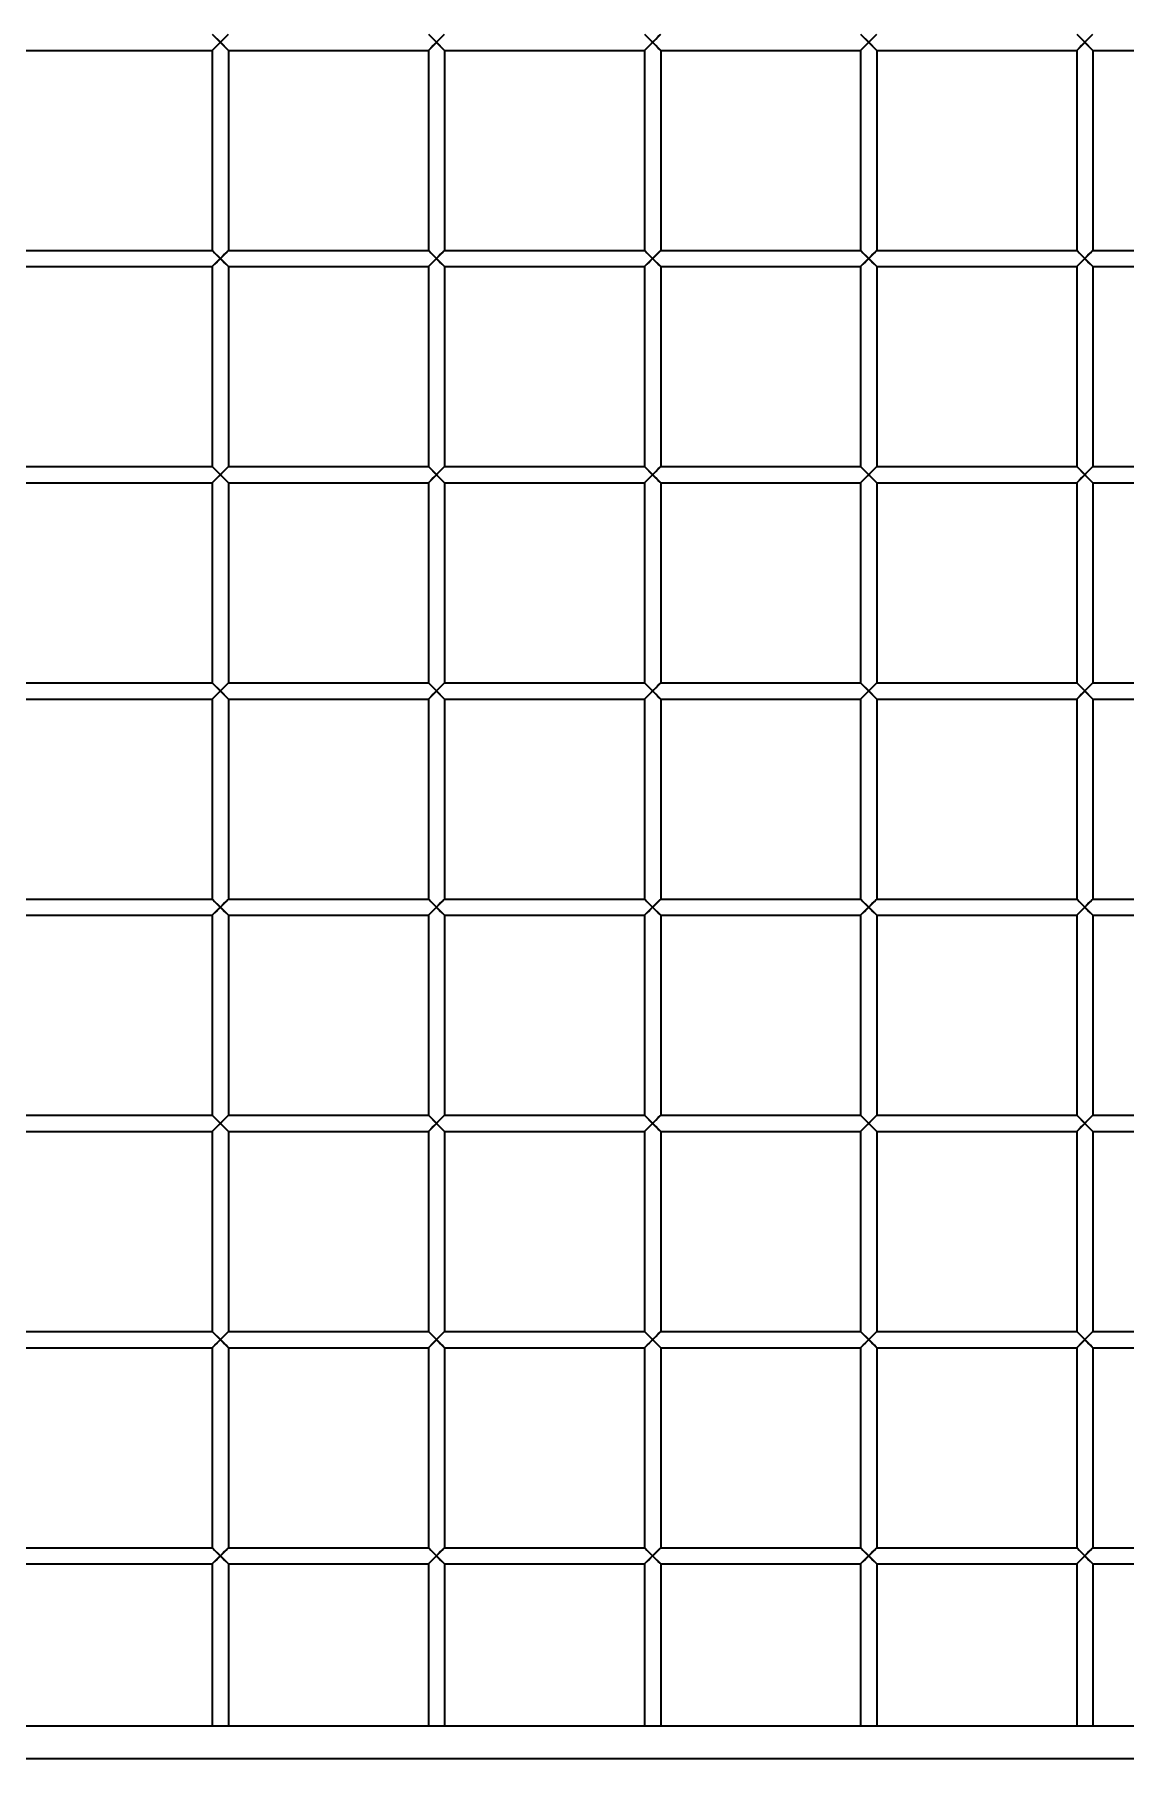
# Model space of a CAD drawing. Header units: millimetres. Extents: x 32496 to 166256, y 3504 to 23939.
# Drawn here: x 145413.8 to 145615.7, y 13588.8 to 13907.8 of the extents above; entities that cross this region are included whole.
import ezdxf

# ---------------------------------------------------------------- set-up
doc = ezdxf.new("R2010")
doc.units = ezdxf.units.MM
doc.layers.get('0').update_dxf_attribs({"lineweight": 35})

# ---------------------------------------------------------------- blocks, each defined once
blk = doc.blocks.new('8-1250')
at = {"linetype": 'Continuous'}
for p, q in [((-3149.63, -33001.79), (-3146.63, -32998.79)), ((-3149.63, -32998.79), (-3148.13, -33000.29)), ((-3146.63, -33001.79), (-3148.13, -33000.29)), ((-3109.63, -33001.79), (-3106.63, -32998.79)), ((-3109.63, -32998.79), (-3108.13, -33000.29)), ((-3106.63, -33001.79), (-3108.13, -33000.29)), ((-3069.63, -33001.79), (-3066.63, -32998.79)), ((-3069.63, -32998.79), (-3068.13, -33000.29)), ((-3066.63, -33001.79), (-3068.13, -33000.29)), ((-3029.63, -33001.79), (-3026.63, -32998.79)), ((-3029.63, -32998.79), (-3028.13, -33000.29)), ((-3026.63, -33001.79), (-3028.13, -33000.29)), ((-2989.63, -33001.79), (-2986.63, -32998.79)), ((-2989.63, -32998.79), (-2988.13, -33000.29)), ((-2986.63, -33001.79), (-2988.13, -33000.29)), ((-3186.63, -33001.79), (-3149.63, -33001.79)), ((-3149.63, -33001.79), (-3149.63, -33038.79)), ((-3146.63, -33001.79), (-3146.63, -33038.79)), ((-3146.63, -33001.79), (-3109.63, -33001.79)), ((-3109.63, -33001.79), (-3109.63, -33038.79)), ((-3106.63, -33001.79), (-3106.63, -33038.79)), ((-3106.63, -33001.79), (-3069.63, -33001.79)), ((-3069.63, -33001.79), (-3069.63, -33038.79)), ((-3066.63, -33001.79), (-3066.63, -33038.79)), ((-3066.63, -33001.79), (-3029.63, -33001.79)), ((-3029.63, -33001.79), (-3029.63, -33038.79)), ((-3026.63, -33001.79), (-3026.63, -33038.79)), ((-3026.63, -33001.79), (-2989.63, -33001.79)), ((-2989.63, -33001.79), (-2989.63, -33038.79)), ((-2986.63, -33001.79), (-2986.63, -33038.79)), ((-2986.63, -33001.79), (-2949.63, -33001.79)), ((-3186.63, -33038.79), (-3149.63, -33038.79)), ((-3149.63, -33041.79), (-3146.63, -33038.79)), ((-3149.63, -33038.79), (-3148.13, -33040.29)), ((-3146.63, -33038.79), (-3109.63, -33038.79)), ((-3109.63, -33041.79), (-3106.63, -33038.79)), ((-3109.63, -33038.79), (-3108.13, -33040.29)), ((-3106.63, -33038.79), (-3069.63, -33038.79)), ((-3069.63, -33041.79), (-3066.63, -33038.79)), ((-3069.63, -33038.79), (-3068.13, -33040.29)), ((-3066.63, -33038.79), (-3029.63, -33038.79)), ((-3029.63, -33041.79), (-3026.63, -33038.79)), ((-3029.63, -33038.79), (-3028.13, -33040.29)), ((-3026.63, -33038.79), (-2989.63, -33038.79)), ((-2989.63, -33041.79), (-2986.63, -33038.79)), ((-2989.63, -33038.79), (-2988.13, -33040.29)), ((-2986.63, -33038.79), (-2949.63, -33038.79)), ((-3186.63, -33041.79), (-3149.63, -33041.79)), ((-3149.63, -33041.79), (-3149.63, -33078.79)), ((-3146.63, -33041.79), (-3148.13, -33040.29)), ((-3146.63, -33041.79), (-3146.63, -33078.79)), ((-3146.63, -33041.79), (-3109.63, -33041.79)), ((-3109.63, -33041.79), (-3109.63, -33078.79)), ((-3106.63, -33041.79), (-3108.13, -33040.29)), ((-3106.63, -33041.79), (-3106.63, -33078.79)), ((-3106.63, -33041.79), (-3069.63, -33041.79)), ((-3069.63, -33041.79), (-3069.63, -33078.79)), ((-3066.63, -33041.79), (-3068.13, -33040.29)), ((-3066.63, -33041.79), (-3066.63, -33078.79)), ((-3066.63, -33041.79), (-3029.63, -33041.79)), ((-3029.63, -33041.79), (-3029.63, -33078.79)), ((-3026.63, -33041.79), (-3028.13, -33040.29)), ((-3026.63, -33041.79), (-3026.63, -33078.79)), ((-3026.63, -33041.79), (-2989.63, -33041.79)), ((-2989.63, -33041.79), (-2989.63, -33078.79)), ((-2986.63, -33041.79), (-2988.13, -33040.29)), ((-2986.63, -33041.79), (-2986.63, -33078.79)), ((-2986.63, -33041.79), (-2949.63, -33041.79)), ((-3186.63, -33078.79), (-3149.63, -33078.79)), ((-3149.63, -33081.79), (-3146.63, -33078.79)), ((-3149.63, -33078.79), (-3148.13, -33080.29)), ((-3146.63, -33081.79), (-3148.13, -33080.29)), ((-3146.63, -33078.79), (-3109.63, -33078.79)), ((-3109.63, -33081.79), (-3106.63, -33078.79)), ((-3109.63, -33078.79), (-3108.13, -33080.29)), ((-3106.63, -33081.79), (-3108.13, -33080.29)), ((-3106.63, -33078.79), (-3069.63, -33078.79)), ((-3069.63, -33081.79), (-3066.63, -33078.79)), ((-3069.63, -33078.79), (-3068.13, -33080.29)), ((-3066.63, -33081.79), (-3068.13, -33080.29)), ((-3066.63, -33078.79), (-3029.63, -33078.79)), ((-3029.63, -33081.79), (-3026.63, -33078.79)), ((-3029.63, -33078.79), (-3028.13, -33080.29)), ((-3026.63, -33081.79), (-3028.13, -33080.29)), ((-3026.63, -33078.79), (-2989.63, -33078.79)), ((-2989.63, -33081.79), (-2986.63, -33078.79)), ((-2989.63, -33078.79), (-2988.13, -33080.29)), ((-2986.63, -33081.79), (-2988.13, -33080.29)), ((-2986.63, -33078.79), (-2949.63, -33078.79)), ((-3186.63, -33081.79), (-3149.63, -33081.79)), ((-3149.63, -33081.79), (-3149.63, -33118.79)), ((-3146.63, -33081.79), (-3146.63, -33118.79)), ((-3146.63, -33081.79), (-3109.63, -33081.79)), ((-3109.63, -33081.79), (-3109.63, -33118.79)), ((-3106.63, -33081.79), (-3106.63, -33118.79)), ((-3106.63, -33081.79), (-3069.63, -33081.79)), ((-3069.63, -33081.79), (-3069.63, -33118.79)), ((-3066.63, -33081.79), (-3066.63, -33118.79)), ((-3066.63, -33081.79), (-3029.63, -33081.79)), ((-3029.63, -33081.79), (-3029.63, -33118.79)), ((-3026.63, -33081.79), (-3026.63, -33118.79)), ((-3026.63, -33081.79), (-2989.63, -33081.79)), ((-2989.63, -33081.79), (-2989.63, -33118.79)), ((-2986.63, -33081.79), (-2986.63, -33118.79)), ((-2986.63, -33081.79), (-2949.63, -33081.79)), ((-3186.63, -33118.79), (-3149.63, -33118.79)), ((-3149.63, -33121.79), (-3146.63, -33118.79)), ((-3149.63, -33118.79), (-3148.13, -33120.29)), ((-3146.63, -33118.79), (-3109.63, -33118.79)), ((-3109.63, -33121.79), (-3106.63, -33118.79)), ((-3109.63, -33118.79), (-3108.13, -33120.29)), ((-3106.63, -33118.79), (-3069.63, -33118.79)), ((-3069.63, -33121.79), (-3066.63, -33118.79)), ((-3069.63, -33118.79), (-3068.13, -33120.29)), ((-3066.63, -33118.79), (-3029.63, -33118.79)), ((-3029.63, -33121.79), (-3026.63, -33118.79)), ((-3029.63, -33118.79), (-3028.13, -33120.29)), ((-3026.63, -33118.79), (-2989.63, -33118.79)), ((-2989.63, -33121.79), (-2986.63, -33118.79)), ((-2989.63, -33118.79), (-2988.13, -33120.29)), ((-2986.63, -33118.79), (-2949.63, -33118.79)), ((-3186.63, -33121.79), (-3149.63, -33121.79)), ((-3149.63, -33121.79), (-3149.63, -33158.79)), ((-3146.63, -33121.79), (-3148.13, -33120.29)), ((-3146.63, -33121.79), (-3146.63, -33158.79)), ((-3146.63, -33121.79), (-3109.63, -33121.79)), ((-3109.63, -33121.79), (-3109.63, -33158.79)), ((-3106.63, -33121.79), (-3108.13, -33120.29)), ((-3106.63, -33121.79), (-3106.63, -33158.79)), ((-3106.63, -33121.79), (-3069.63, -33121.79)), ((-3069.63, -33121.79), (-3069.63, -33158.79)), ((-3066.63, -33121.79), (-3068.13, -33120.29)), ((-3066.63, -33121.79), (-3066.63, -33158.79)), ((-3066.63, -33121.79), (-3029.63, -33121.79)), ((-3029.63, -33121.79), (-3029.63, -33158.79)), ((-3026.63, -33121.79), (-3028.13, -33120.29)), ((-3026.63, -33121.79), (-3026.63, -33158.79)), ((-3026.63, -33121.79), (-2989.63, -33121.79)), ((-2989.63, -33121.79), (-2989.63, -33158.79)), ((-2986.63, -33121.79), (-2988.13, -33120.29)), ((-2986.63, -33121.79), (-2986.63, -33158.79)), ((-2986.63, -33121.79), (-2949.63, -33121.79)), ((-3186.63, -33158.79), (-3149.63, -33158.79)), ((-3149.63, -33161.79), (-3146.63, -33158.79)), ((-3149.63, -33158.79), (-3148.13, -33160.29)), ((-3146.63, -33161.79), (-3148.13, -33160.29)), ((-3146.63, -33158.79), (-3109.63, -33158.79)), ((-3109.63, -33161.79), (-3106.63, -33158.79)), ((-3109.63, -33158.79), (-3108.13, -33160.29)), ((-3106.63, -33161.79), (-3108.13, -33160.29)), ((-3106.63, -33158.79), (-3069.63, -33158.79)), ((-3069.63, -33161.79), (-3066.63, -33158.79)), ((-3069.63, -33158.79), (-3068.13, -33160.29)), ((-3066.63, -33161.79), (-3068.13, -33160.29)), ((-3066.63, -33158.79), (-3029.63, -33158.79)), ((-3029.63, -33161.79), (-3026.63, -33158.79)), ((-3029.63, -33158.79), (-3028.13, -33160.29)), ((-3026.63, -33161.79), (-3028.13, -33160.29)), ((-3026.63, -33158.79), (-2989.63, -33158.79)), ((-2989.63, -33161.79), (-2986.63, -33158.79)), ((-2989.63, -33158.79), (-2988.13, -33160.29)), ((-2986.63, -33161.79), (-2988.13, -33160.29)), ((-2986.63, -33158.79), (-2949.63, -33158.79)), ((-3186.63, -33161.79), (-3149.63, -33161.79)), ((-3149.63, -33161.79), (-3149.63, -33198.79)), ((-3146.63, -33161.79), (-3146.63, -33198.79)), ((-3146.63, -33161.79), (-3109.63, -33161.79)), ((-3109.63, -33161.79), (-3109.63, -33198.79)), ((-3106.63, -33161.79), (-3106.63, -33198.79)), ((-3106.63, -33161.79), (-3069.63, -33161.79)), ((-3069.63, -33161.79), (-3069.63, -33198.79)), ((-3066.63, -33161.79), (-3066.63, -33198.79)), ((-3066.63, -33161.79), (-3029.63, -33161.79)), ((-3029.63, -33161.79), (-3029.63, -33198.79)), ((-3026.63, -33161.79), (-3026.63, -33198.79)), ((-3026.63, -33161.79), (-2989.63, -33161.79)), ((-2989.63, -33161.79), (-2989.63, -33198.79)), ((-2986.63, -33161.79), (-2986.63, -33198.79)), ((-2986.63, -33161.79), (-2949.63, -33161.79)), ((-3186.63, -33198.79), (-3149.63, -33198.79)), ((-3186.63, -33201.79), (-3149.63, -33201.79)), ((-3149.63, -33201.79), (-3146.63, -33198.79)), ((-3149.63, -33198.79), (-3148.13, -33200.29)), ((-3149.63, -33201.79), (-3149.63, -33238.79)), ((-3146.63, -33201.79), (-3148.13, -33200.29)), ((-3146.63, -33198.79), (-3109.63, -33198.79)), ((-3146.63, -33201.79), (-3146.63, -33238.79)), ((-3146.63, -33201.79), (-3109.63, -33201.79)), ((-3109.63, -33201.79), (-3106.63, -33198.79)), ((-3109.63, -33198.79), (-3108.13, -33200.29)), ((-3109.63, -33201.79), (-3109.63, -33238.79)), ((-3106.63, -33201.79), (-3108.13, -33200.29)), ((-3106.63, -33198.79), (-3069.63, -33198.79)), ((-3106.63, -33201.79), (-3106.63, -33238.79)), ((-3106.63, -33201.79), (-3069.63, -33201.79)), ((-3069.63, -33201.79), (-3066.63, -33198.79)), ((-3069.63, -33198.79), (-3068.13, -33200.29)), ((-3069.63, -33201.79), (-3069.63, -33238.79)), ((-3066.63, -33201.79), (-3068.13, -33200.29)), ((-3066.63, -33198.79), (-3029.63, -33198.79)), ((-3066.63, -33201.79), (-3066.63, -33238.79)), ((-3066.63, -33201.79), (-3029.63, -33201.79)), ((-3029.63, -33201.79), (-3026.63, -33198.79)), ((-3029.63, -33198.79), (-3028.13, -33200.29)), ((-3029.63, -33201.79), (-3029.63, -33238.79)), ((-3026.63, -33201.79), (-3028.13, -33200.29)), ((-3026.63, -33198.79), (-2989.63, -33198.79)), ((-3026.63, -33201.79), (-3026.63, -33238.79)), ((-3026.63, -33201.79), (-2989.63, -33201.79)), ((-2989.63, -33201.79), (-2986.63, -33198.79)), ((-2989.63, -33198.79), (-2988.13, -33200.29)), ((-2989.63, -33201.79), (-2989.63, -33238.79)), ((-2986.63, -33201.79), (-2988.13, -33200.29)), ((-2986.63, -33198.79), (-2949.63, -33198.79)), ((-2986.63, -33201.79), (-2986.63, -33238.79)), ((-2986.63, -33201.79), (-2949.63, -33201.79)), ((-3186.63, -33238.79), (-3149.63, -33238.79)), ((-3149.63, -33241.79), (-3146.63, -33238.79)), ((-3149.63, -33238.79), (-3148.13, -33240.29)), ((-3146.63, -33238.79), (-3109.63, -33238.79)), ((-3109.63, -33241.79), (-3106.63, -33238.79)), ((-3109.63, -33238.79), (-3108.13, -33240.29)), ((-3106.63, -33238.79), (-3069.63, -33238.79)), ((-3069.63, -33241.79), (-3066.63, -33238.79)), ((-3069.63, -33238.79), (-3068.13, -33240.29)), ((-3066.63, -33238.79), (-3029.63, -33238.79)), ((-3029.63, -33241.79), (-3026.63, -33238.79)), ((-3029.63, -33238.79), (-3028.13, -33240.29)), ((-3026.63, -33238.79), (-2989.63, -33238.79)), ((-2989.63, -33241.79), (-2986.63, -33238.79)), ((-2989.63, -33238.79), (-2988.13, -33240.29)), ((-2986.63, -33238.79), (-2949.63, -33238.79)), ((-3186.63, -33241.79), (-3149.63, -33241.79)), ((-3149.63, -33241.79), (-3149.63, -33278.79)), ((-3146.63, -33241.79), (-3148.13, -33240.29)), ((-3146.63, -33241.79), (-3146.63, -33278.79)), ((-3146.63, -33241.79), (-3109.63, -33241.79)), ((-3109.63, -33241.79), (-3109.63, -33278.79)), ((-3106.63, -33241.79), (-3108.13, -33240.29)), ((-3106.63, -33241.79), (-3106.63, -33278.79)), ((-3106.63, -33241.79), (-3069.63, -33241.79)), ((-3069.63, -33241.79), (-3069.63, -33278.79)), ((-3066.63, -33241.79), (-3068.13, -33240.29)), ((-3066.63, -33241.79), (-3066.63, -33278.79)), ((-3066.63, -33241.79), (-3029.63, -33241.79)), ((-3029.63, -33241.79), (-3029.63, -33278.79)), ((-3026.63, -33241.79), (-3028.13, -33240.29)), ((-3026.63, -33241.79), (-3026.63, -33278.79)), ((-3026.63, -33241.79), (-2989.63, -33241.79)), ((-2989.63, -33241.79), (-2989.63, -33278.79)), ((-2986.63, -33241.79), (-2988.13, -33240.29)), ((-2986.63, -33241.79), (-2986.63, -33278.79)), ((-2986.63, -33241.79), (-2949.63, -33241.79)), ((-3186.63, -33278.79), (-3149.63, -33278.79)), ((-3149.63, -33281.79), (-3146.63, -33278.79)), ((-3149.63, -33278.79), (-3148.13, -33280.29)), ((-3146.63, -33281.79), (-3148.13, -33280.29)), ((-3146.63, -33278.79), (-3109.63, -33278.79)), ((-3109.63, -33281.79), (-3106.63, -33278.79)), ((-3109.63, -33278.79), (-3108.13, -33280.29)), ((-3106.63, -33281.79), (-3108.13, -33280.29)), ((-3106.63, -33278.79), (-3069.63, -33278.79)), ((-3069.63, -33281.79), (-3066.63, -33278.79)), ((-3069.63, -33278.79), (-3068.13, -33280.29)), ((-3066.63, -33281.79), (-3068.13, -33280.29)), ((-3066.63, -33278.79), (-3029.63, -33278.79)), ((-3029.63, -33281.79), (-3026.63, -33278.79)), ((-3029.63, -33278.79), (-3028.13, -33280.29)), ((-3026.63, -33281.79), (-3028.13, -33280.29)), ((-3026.63, -33278.79), (-2989.63, -33278.79)), ((-2989.63, -33281.79), (-2986.63, -33278.79)), ((-2989.63, -33278.79), (-2988.13, -33280.29)), ((-2986.63, -33281.79), (-2988.13, -33280.29)), ((-2986.63, -33278.79), (-2949.63, -33278.79)), ((-3186.63, -33281.79), (-3149.63, -33281.79)), ((-3149.63, -33281.79), (-3149.63, -33311.79)), ((-3146.63, -33281.79), (-3146.63, -33311.79)), ((-3146.63, -33281.79), (-3109.63, -33281.79)), ((-3109.63, -33281.79), (-3109.63, -33311.79)), ((-3106.63, -33281.79), (-3106.63, -33311.79)), ((-3106.63, -33281.79), (-3069.63, -33281.79)), ((-3069.63, -33281.79), (-3069.63, -33311.79)), ((-3066.63, -33281.79), (-3066.63, -33311.79)), ((-3066.63, -33281.79), (-3029.63, -33281.79)), ((-3029.63, -33281.79), (-3029.63, -33311.79)), ((-3026.63, -33281.79), (-3026.63, -33311.79)), ((-3026.63, -33281.79), (-2989.63, -33281.79)), ((-2989.63, -33281.79), (-2989.63, -33311.79)), ((-2986.63, -33281.79), (-2986.63, -33311.79)), ((-2986.63, -33281.79), (-2949.63, -33281.79)), ((-2665.63, -33311.79), (-3291.63, -33311.79)), ((-3291.63, -33317.79), (-2665.63, -33317.79))]:
    blk.add_line(p, q, dxfattribs=at)
for points in [[(-3149.51, -32998.9), (-3149.2, -32999.22), (-3148.71, -32999.71), (-3147.54, -33000.88)], [(-3148.13, -33000.29), (-3148.72, -33000.88), (-3149.19, -33001.35)], [(-3148.13, -33000.29), (-3147.54, -32999.7), (-3147.07, -32999.23), (-3146.74, -32998.9)], [(-3146.74, -33001.67), (-3147.07, -33001.35), (-3147.54, -33000.88)], [(-3109.51, -32998.9), (-3109.2, -32999.22), (-3108.71, -32999.71), (-3107.54, -33000.88)], [(-3108.13, -33000.29), (-3108.72, -33000.88), (-3109.19, -33001.35)], [(-3108.13, -33000.29), (-3107.54, -32999.7), (-3107.07, -32999.23), (-3106.74, -32998.9)], [(-3106.74, -33001.67), (-3107.07, -33001.35), (-3107.54, -33000.88)], [(-3069.51, -32998.9), (-3069.2, -32999.22), (-3068.71, -32999.71), (-3067.54, -33000.88)], [(-3068.13, -33000.29), (-3068.72, -33000.88), (-3069.19, -33001.35)], [(-3068.13, -33000.29), (-3067.54, -32999.7), (-3067.07, -32999.23), (-3066.74, -32998.9)], [(-3066.74, -33001.67), (-3067.07, -33001.35), (-3067.54, -33000.88)], [(-3029.51, -32998.9), (-3029.2, -32999.22), (-3028.71, -32999.71), (-3027.54, -33000.88)], [(-3028.13, -33000.29), (-3028.72, -33000.88), (-3029.19, -33001.35)], [(-3028.13, -33000.29), (-3027.54, -32999.7), (-3027.07, -32999.23), (-3026.74, -32998.9)], [(-3026.74, -33001.67), (-3027.07, -33001.35), (-3027.54, -33000.88)], [(-2989.51, -32998.9), (-2989.2, -32999.22), (-2988.71, -32999.71), (-2987.54, -33000.88)], [(-2988.13, -33000.29), (-2988.72, -33000.88), (-2989.19, -33001.35)], [(-2988.13, -33000.29), (-2987.54, -32999.7), (-2987.07, -32999.23), (-2986.74, -32998.9)], [(-2986.74, -33001.67), (-2987.07, -33001.35), (-2987.54, -33000.88)], [(-3149.51, -33038.9), (-3149.2, -33039.22), (-3148.71, -33039.71), (-3147.54, -33040.88)], [(-3148.13, -33040.29), (-3147.54, -33039.7), (-3147.07, -33039.23), (-3146.74, -33038.9)], [(-3109.51, -33038.9), (-3109.2, -33039.22), (-3108.71, -33039.71), (-3107.54, -33040.88)], [(-3108.13, -33040.29), (-3107.54, -33039.7), (-3107.07, -33039.23), (-3106.74, -33038.9)], [(-3069.51, -33038.9), (-3069.2, -33039.22), (-3068.71, -33039.71), (-3067.54, -33040.88)], [(-3068.13, -33040.29), (-3067.54, -33039.7), (-3067.07, -33039.23), (-3066.74, -33038.9)], [(-3029.51, -33038.9), (-3029.2, -33039.22), (-3028.71, -33039.71), (-3027.54, -33040.88)], [(-3028.13, -33040.29), (-3027.54, -33039.7), (-3027.07, -33039.23), (-3026.74, -33038.9)], [(-2989.51, -33038.9), (-2989.2, -33039.22), (-2988.71, -33039.71), (-2987.54, -33040.88)], [(-2988.13, -33040.29), (-2987.54, -33039.7), (-2987.07, -33039.23), (-2986.74, -33038.9)], [(-3148.13, -33040.29), (-3148.72, -33040.88), (-3149.19, -33041.35)], [(-3146.74, -33041.67), (-3147.07, -33041.35), (-3147.54, -33040.88)], [(-3108.13, -33040.29), (-3108.72, -33040.88), (-3109.19, -33041.35)], [(-3106.74, -33041.67), (-3107.07, -33041.35), (-3107.54, -33040.88)], [(-3068.13, -33040.29), (-3068.72, -33040.88), (-3069.19, -33041.35)], [(-3066.74, -33041.67), (-3067.07, -33041.35), (-3067.54, -33040.88)], [(-3028.13, -33040.29), (-3028.72, -33040.88), (-3029.19, -33041.35)], [(-3026.74, -33041.67), (-3027.07, -33041.35), (-3027.54, -33040.88)], [(-2988.13, -33040.29), (-2988.72, -33040.88), (-2989.19, -33041.35)], [(-2986.74, -33041.67), (-2987.07, -33041.35), (-2987.54, -33040.88)], [(-3149.51, -33078.9), (-3149.2, -33079.22), (-3148.71, -33079.71), (-3147.54, -33080.88)], [(-3148.13, -33080.29), (-3148.72, -33080.88), (-3149.19, -33081.35)], [(-3148.13, -33080.29), (-3147.54, -33079.7), (-3147.07, -33079.23), (-3146.74, -33078.9)], [(-3109.51, -33078.9), (-3109.2, -33079.22), (-3108.71, -33079.71), (-3107.54, -33080.88)], [(-3108.13, -33080.29), (-3108.72, -33080.88), (-3109.19, -33081.35)], [(-3108.13, -33080.29), (-3107.54, -33079.7), (-3107.07, -33079.23), (-3106.74, -33078.9)], [(-3069.51, -33078.9), (-3069.2, -33079.22), (-3068.71, -33079.71), (-3067.54, -33080.88)], [(-3068.13, -33080.29), (-3068.72, -33080.88), (-3069.19, -33081.35)], [(-3068.13, -33080.29), (-3067.54, -33079.7), (-3067.07, -33079.23), (-3066.74, -33078.9)], [(-3029.51, -33078.9), (-3029.2, -33079.22), (-3028.71, -33079.71), (-3027.54, -33080.88)], [(-3028.13, -33080.29), (-3028.72, -33080.88), (-3029.19, -33081.35)], [(-3028.13, -33080.29), (-3027.54, -33079.7), (-3027.07, -33079.23), (-3026.74, -33078.9)], [(-2989.51, -33078.9), (-2989.2, -33079.22), (-2988.71, -33079.71), (-2987.54, -33080.88)], [(-2988.13, -33080.29), (-2988.72, -33080.88), (-2989.19, -33081.35)], [(-2988.13, -33080.29), (-2987.54, -33079.7), (-2987.07, -33079.23), (-2986.74, -33078.9)], [(-3146.74, -33081.67), (-3147.07, -33081.35), (-3147.54, -33080.88)], [(-3106.74, -33081.67), (-3107.07, -33081.35), (-3107.54, -33080.88)], [(-3066.74, -33081.67), (-3067.07, -33081.35), (-3067.54, -33080.88)], [(-3026.74, -33081.67), (-3027.07, -33081.35), (-3027.54, -33080.88)], [(-2986.74, -33081.67), (-2987.07, -33081.35), (-2987.54, -33080.88)], [(-3149.51, -33118.9), (-3149.2, -33119.22), (-3148.71, -33119.71), (-3147.54, -33120.88)], [(-3148.13, -33120.29), (-3147.54, -33119.7), (-3147.07, -33119.23), (-3146.74, -33118.9)], [(-3109.51, -33118.9), (-3109.2, -33119.22), (-3108.71, -33119.71), (-3107.54, -33120.88)], [(-3108.13, -33120.29), (-3107.54, -33119.7), (-3107.07, -33119.23), (-3106.74, -33118.9)], [(-3069.51, -33118.9), (-3069.2, -33119.22), (-3068.71, -33119.71), (-3067.54, -33120.88)], [(-3068.13, -33120.29), (-3067.54, -33119.7), (-3067.07, -33119.23), (-3066.74, -33118.9)], [(-3029.51, -33118.9), (-3029.2, -33119.22), (-3028.71, -33119.71), (-3027.54, -33120.88)], [(-3028.13, -33120.29), (-3027.54, -33119.7), (-3027.07, -33119.23), (-3026.74, -33118.9)], [(-2989.51, -33118.9), (-2989.2, -33119.22), (-2988.71, -33119.71), (-2987.54, -33120.88)], [(-2988.13, -33120.29), (-2987.54, -33119.7), (-2987.07, -33119.23), (-2986.74, -33118.9)], [(-3148.13, -33120.29), (-3148.72, -33120.88), (-3149.19, -33121.35)], [(-3146.74, -33121.67), (-3147.07, -33121.35), (-3147.54, -33120.88)], [(-3108.13, -33120.29), (-3108.72, -33120.88), (-3109.19, -33121.35)], [(-3106.74, -33121.67), (-3107.07, -33121.35), (-3107.54, -33120.88)], [(-3068.13, -33120.29), (-3068.72, -33120.88), (-3069.19, -33121.35)], [(-3066.74, -33121.67), (-3067.07, -33121.35), (-3067.54, -33120.88)], [(-3028.13, -33120.29), (-3028.72, -33120.88), (-3029.19, -33121.35)], [(-3026.74, -33121.67), (-3027.07, -33121.35), (-3027.54, -33120.88)], [(-2988.13, -33120.29), (-2988.72, -33120.88), (-2989.19, -33121.35)], [(-2986.74, -33121.67), (-2987.07, -33121.35), (-2987.54, -33120.88)], [(-3149.51, -33158.9), (-3149.2, -33159.22), (-3148.71, -33159.71), (-3147.54, -33160.88)], [(-3148.13, -33160.29), (-3148.72, -33160.88), (-3149.19, -33161.35)], [(-3148.13, -33160.29), (-3147.54, -33159.7), (-3147.07, -33159.23), (-3146.74, -33158.9)], [(-3109.51, -33158.9), (-3109.2, -33159.22), (-3108.71, -33159.71), (-3107.54, -33160.88)], [(-3108.13, -33160.29), (-3108.72, -33160.88), (-3109.19, -33161.35)], [(-3108.13, -33160.29), (-3107.54, -33159.7), (-3107.07, -33159.23), (-3106.74, -33158.9)], [(-3069.51, -33158.9), (-3069.2, -33159.22), (-3068.71, -33159.71), (-3067.54, -33160.88)], [(-3068.13, -33160.29), (-3068.72, -33160.88), (-3069.19, -33161.35)], [(-3068.13, -33160.29), (-3067.54, -33159.7), (-3067.07, -33159.23), (-3066.74, -33158.9)], [(-3029.51, -33158.9), (-3029.2, -33159.22), (-3028.71, -33159.71), (-3027.54, -33160.88)], [(-3028.13, -33160.29), (-3028.72, -33160.88), (-3029.19, -33161.35)], [(-3028.13, -33160.29), (-3027.54, -33159.7), (-3027.07, -33159.23), (-3026.74, -33158.9)], [(-2989.51, -33158.9), (-2989.2, -33159.22), (-2988.71, -33159.71), (-2987.54, -33160.88)], [(-2988.13, -33160.29), (-2988.72, -33160.88), (-2989.19, -33161.35)], [(-2988.13, -33160.29), (-2987.54, -33159.7), (-2987.07, -33159.23), (-2986.74, -33158.9)], [(-3146.74, -33161.67), (-3147.07, -33161.35), (-3147.54, -33160.88)], [(-3106.74, -33161.67), (-3107.07, -33161.35), (-3107.54, -33160.88)], [(-3066.74, -33161.67), (-3067.07, -33161.35), (-3067.54, -33160.88)], [(-3026.74, -33161.67), (-3027.07, -33161.35), (-3027.54, -33160.88)], [(-2986.74, -33161.67), (-2987.07, -33161.35), (-2987.54, -33160.88)], [(-3149.51, -33198.9), (-3149.2, -33199.22), (-3148.71, -33199.71), (-3147.54, -33200.88)], [(-3148.13, -33200.29), (-3148.72, -33200.88), (-3149.19, -33201.35)], [(-3148.13, -33200.29), (-3147.54, -33199.7), (-3147.07, -33199.23), (-3146.74, -33198.9)], [(-3146.74, -33201.67), (-3147.07, -33201.35), (-3147.54, -33200.88)], [(-3109.51, -33198.9), (-3109.2, -33199.22), (-3108.71, -33199.71), (-3107.54, -33200.88)], [(-3108.13, -33200.29), (-3108.72, -33200.88), (-3109.19, -33201.35)], [(-3108.13, -33200.29), (-3107.54, -33199.7), (-3107.07, -33199.23), (-3106.74, -33198.9)], [(-3106.74, -33201.67), (-3107.07, -33201.35), (-3107.54, -33200.88)], [(-3069.51, -33198.9), (-3069.2, -33199.22), (-3068.71, -33199.71), (-3067.54, -33200.88)], [(-3068.13, -33200.29), (-3068.72, -33200.88), (-3069.19, -33201.35)], [(-3068.13, -33200.29), (-3067.54, -33199.7), (-3067.07, -33199.23), (-3066.74, -33198.9)], [(-3066.74, -33201.67), (-3067.07, -33201.35), (-3067.54, -33200.88)], [(-3029.51, -33198.9), (-3029.2, -33199.22), (-3028.71, -33199.71), (-3027.54, -33200.88)], [(-3028.13, -33200.29), (-3028.72, -33200.88), (-3029.19, -33201.35)], [(-3028.13, -33200.29), (-3027.54, -33199.7), (-3027.07, -33199.23), (-3026.74, -33198.9)], [(-3026.74, -33201.67), (-3027.07, -33201.35), (-3027.54, -33200.88)], [(-2989.51, -33198.9), (-2989.2, -33199.22), (-2988.71, -33199.71), (-2987.54, -33200.88)], [(-2988.13, -33200.29), (-2988.72, -33200.88), (-2989.19, -33201.35)], [(-2988.13, -33200.29), (-2987.54, -33199.7), (-2987.07, -33199.23), (-2986.74, -33198.9)], [(-2986.74, -33201.67), (-2987.07, -33201.35), (-2987.54, -33200.88)], [(-3149.51, -33238.9), (-3149.2, -33239.22), (-3148.71, -33239.71), (-3147.54, -33240.88)], [(-3148.13, -33240.29), (-3147.54, -33239.7), (-3147.07, -33239.23), (-3146.74, -33238.9)], [(-3109.51, -33238.9), (-3109.2, -33239.22), (-3108.71, -33239.71), (-3107.54, -33240.88)], [(-3108.13, -33240.29), (-3107.54, -33239.7), (-3107.07, -33239.23), (-3106.74, -33238.9)], [(-3069.51, -33238.9), (-3069.2, -33239.22), (-3068.71, -33239.71), (-3067.54, -33240.88)], [(-3068.13, -33240.29), (-3067.54, -33239.7), (-3067.07, -33239.23), (-3066.74, -33238.9)], [(-3029.51, -33238.9), (-3029.2, -33239.22), (-3028.71, -33239.71), (-3027.54, -33240.88)], [(-3028.13, -33240.29), (-3027.54, -33239.7), (-3027.07, -33239.23), (-3026.74, -33238.9)], [(-2989.51, -33238.9), (-2989.2, -33239.22), (-2988.71, -33239.71), (-2987.54, -33240.88)], [(-2988.13, -33240.29), (-2987.54, -33239.7), (-2987.07, -33239.23), (-2986.74, -33238.9)], [(-3148.13, -33240.29), (-3148.72, -33240.88), (-3149.19, -33241.35)], [(-3146.74, -33241.67), (-3147.07, -33241.35), (-3147.54, -33240.88)], [(-3108.13, -33240.29), (-3108.72, -33240.88), (-3109.19, -33241.35)], [(-3106.74, -33241.67), (-3107.07, -33241.35), (-3107.54, -33240.88)], [(-3068.13, -33240.29), (-3068.72, -33240.88), (-3069.19, -33241.35)], [(-3066.74, -33241.67), (-3067.07, -33241.35), (-3067.54, -33240.88)], [(-3028.13, -33240.29), (-3028.72, -33240.88), (-3029.19, -33241.35)], [(-3026.74, -33241.67), (-3027.07, -33241.35), (-3027.54, -33240.88)], [(-2988.13, -33240.29), (-2988.72, -33240.88), (-2989.19, -33241.35)], [(-2986.74, -33241.67), (-2987.07, -33241.35), (-2987.54, -33240.88)], [(-3149.51, -33278.9), (-3149.2, -33279.22), (-3148.71, -33279.71), (-3147.54, -33280.88)], [(-3148.13, -33280.29), (-3148.72, -33280.88), (-3149.19, -33281.35)], [(-3148.13, -33280.29), (-3147.54, -33279.7), (-3147.07, -33279.23), (-3146.74, -33278.9)], [(-3146.74, -33281.67), (-3147.07, -33281.35), (-3147.54, -33280.88)], [(-3109.51, -33278.9), (-3109.2, -33279.22), (-3108.71, -33279.71), (-3107.54, -33280.88)], [(-3108.13, -33280.29), (-3108.72, -33280.88), (-3109.19, -33281.35)], [(-3108.13, -33280.29), (-3107.54, -33279.7), (-3107.07, -33279.23), (-3106.74, -33278.9)], [(-3106.74, -33281.67), (-3107.07, -33281.35), (-3107.54, -33280.88)], [(-3069.51, -33278.9), (-3069.2, -33279.22), (-3068.71, -33279.71), (-3067.54, -33280.88)], [(-3068.13, -33280.29), (-3068.72, -33280.88), (-3069.19, -33281.35)], [(-3068.13, -33280.29), (-3067.54, -33279.7), (-3067.07, -33279.23), (-3066.74, -33278.9)], [(-3066.74, -33281.67), (-3067.07, -33281.35), (-3067.54, -33280.88)], [(-3029.51, -33278.9), (-3029.2, -33279.22), (-3028.71, -33279.71), (-3027.54, -33280.88)], [(-3028.13, -33280.29), (-3028.72, -33280.88), (-3029.19, -33281.35)], [(-3028.13, -33280.29), (-3027.54, -33279.7), (-3027.07, -33279.23), (-3026.74, -33278.9)], [(-3026.74, -33281.67), (-3027.07, -33281.35), (-3027.54, -33280.88)], [(-2989.51, -33278.9), (-2989.2, -33279.22), (-2988.71, -33279.71), (-2987.54, -33280.88)], [(-2988.13, -33280.29), (-2988.72, -33280.88), (-2989.19, -33281.35)], [(-2988.13, -33280.29), (-2987.54, -33279.7), (-2987.07, -33279.23), (-2986.74, -33278.9)], [(-2986.74, -33281.67), (-2987.07, -33281.35), (-2987.54, -33280.88)]]:
    blk.add_lwpolyline(points, dxfattribs=at)

msp = doc.modelspace()

# ---------------------------------------------------------------- block references
at = {"color": 6}
msp.add_blockref('8-1250', (148596.331, 46906.597), dxfattribs=at)

doc.saveas('drawing.dxf')
